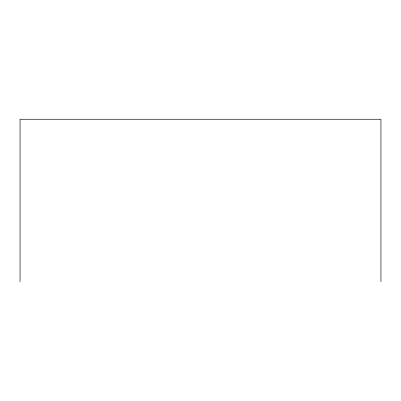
<?xml version="1.0" encoding="UTF-8"?>
<svg xmlns="http://www.w3.org/2000/svg" width="401" height="401" viewBox="0 0 401 401"><rect width="100%" height="100%" fill="white"/><g stroke="black" fill="none" stroke-linecap="round" stroke-linejoin="round"><path stroke-width="0.6" d="M380.95 281.738L380.95 119.262L20.05 119.262L20.05 281.738"/></g></svg>
